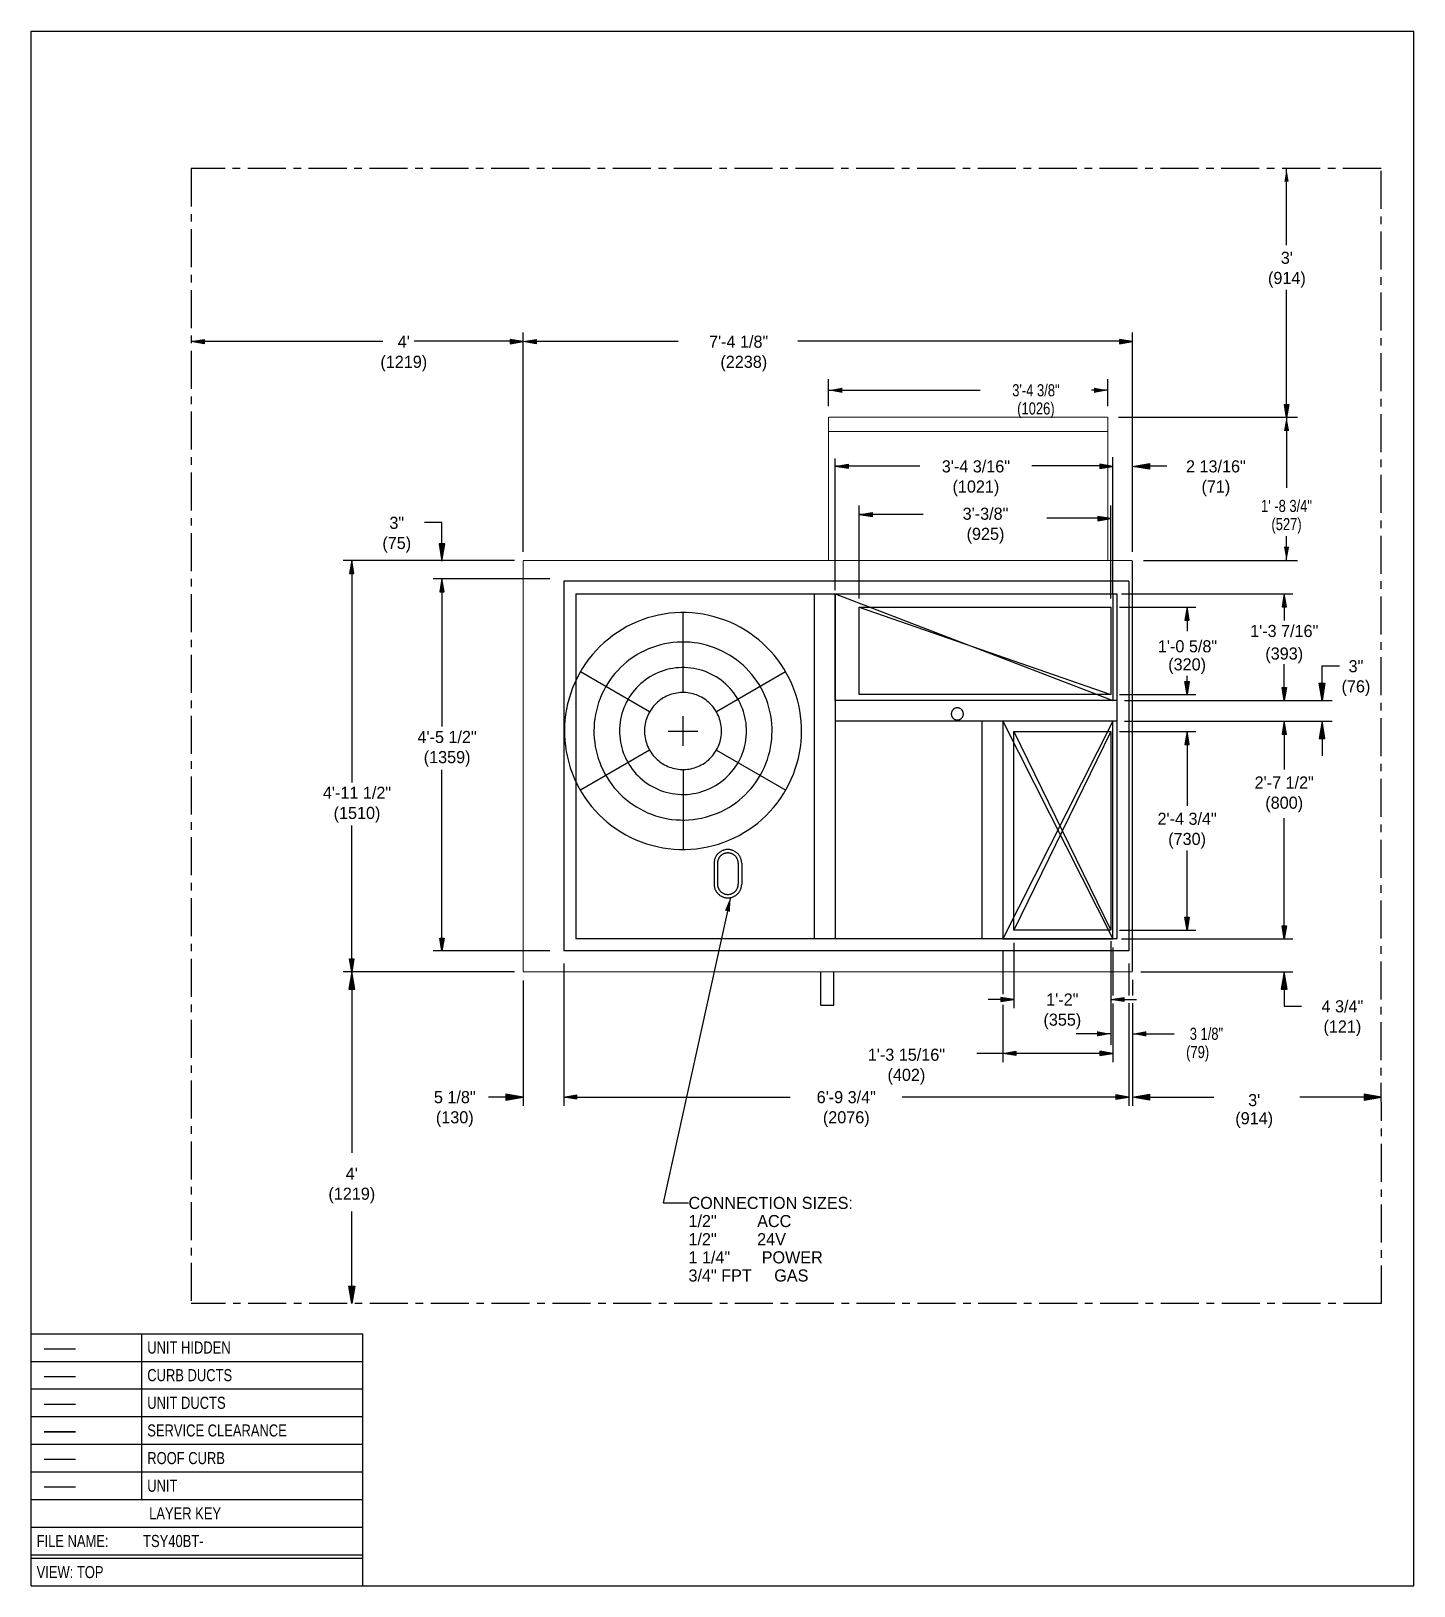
# Model space of a CAD drawing. Extents: x 0 to 200, y 0 to 225.
import ezdxf
from ezdxf.enums import TextEntityAlignment as Align

# ---------------------------------------------------------------- set-up
doc = ezdxf.new("R2010")
doc.units = 0
doc.header["$LTSCALE"] = 14.666667
doc.linetypes.add('CENTER', pattern=[0.6, 0.375, -0.075, 0.075, -0.075])
doc.layers.get('0').update_dxf_attribs({"linetype": 'CONTINUOUS'})
for name, color, linetype in [('CURB-14', 6, 'CONTINUOUS'), ('CURB-14-DIM', 6, 'CONTINUOUS'), ('CURB-24', 6, 'CONTINUOUS'), ('CURB-24-DIM', 6, 'CONTINUOUS'), ('CURB-DUCT', 5, 'CONTINUOUS'), ('CURBDUCTDIM', 5, 'CONTINUOUS'), ('HOOD', 7, 'CONTINUOUS'), ('NOTES', 1, 'CONTINUOUS'), ('SERVCLEAR', 1, 'CONTINUOUS'), ('SERVCLRDIM', 1, 'CONTINUOUS'), ('UNIT-DIM', 7, 'CONTINUOUS'), ('UNIT-DUCTS', 2, 'CONTINUOUS'), ('UNIT-HID', 8, 'CONTINUOUS'), ('UNIT-SOL', 7, 'CONTINUOUS'), ('UNTDUCTDIM', 2, 'CONTINUOUS')]:
    doc.layers.add(name, color=color, linetype=linetype)
doc.styles.get("Standard").update_dxf_attribs({"font": 'txt', "width": 0.8})
doc.styles.add('TEXTSTYLE_2', font='txt')
doc.styles.add('TEXTSTYLE_3', font='txt', dxfattribs={"width": 8})
doc.dimstyles.get("Standard").update_dxf_attribs({"dimtxt": 0.18, "dimasz": 0.18, "dimexe": 0.18, "dimexo": 0.0625, "dimgap": 0.09, "dimtad": 0, "dimtih": 1, "dimtoh": 1, "dimzin": 0, "dimcen": 0.09, "dimazin": 3, "dimtfac": 1, "dimtofl": 0, "dimtmove": 0, "dimatfit": 3})

# ---------------------------------------------------------------- blocks, each defined once
blk = doc.blocks.new('_FILLED')
at = {"color": 0, "linetype": 'ByBlock'}
blk.add_solid([(0, 0), (-1, 0.1875), (-1, -0.1875)], dxfattribs=at)
blk = doc.blocks.new('*D1')
at = {"layer": 'UNTDUCTDIM', "color": 7, "linetype": 'CONTINUOUS'}
for p, q in [((115.34, 172.15), (115.34, 174.61)), ((155.72, 172.15), (155.72, 174.61)), ((115.34, 173.02), (137.28, 173.02)), ((115.34, 170.72), (115.34, 172.15)), ((155.72, 173.02), (153.38, 173.02)), ((155.72, 170.72), (155.72, 172.15))]:
    blk.add_line(p, q, dxfattribs=at)
at = {"layer": 'UNTDUCTDIM', "color": 7, "linetype": 'CONTINUOUS', "xscale": 2, "yscale": 2, "zscale": 2, "rotation": 180}
blk.add_blockref('_FILLED', (115.34, 173.02), dxfattribs=at)
at = {"layer": 'UNTDUCTDIM', "color": 7, "linetype": 'CONTINUOUS', "xscale": 2, "yscale": 2, "zscale": 2}
blk.add_blockref('_FILLED', (155.72, 173.02), dxfattribs=at)
at = {"layer": 'UNTDUCTDIM', "color": 7, "linetype": 'CONTINUOUS', "width": 0.8}
for s, p in [('3\'-4 3/8"', (145.33, 172.15)), ('(1026)', (145.33, 169.52))]:
    blk.add_text(s, height=1.75, dxfattribs=at).set_placement(p, align=Align.CENTER)
blk = doc.blocks.new('*D2')
at = {"layer": 'UNTDUCTDIM', "color": 7, "linetype": 'CONTINUOUS'}
for p, q in [((157.3, 169.13), (174.58, 169.13)), ((174.58, 169.13), (183.17, 169.13)), ((181.58, 169.13), (181.58, 158.91)), ((181.58, 148.38), (181.58, 151.91)), ((160.87, 148.38), (174.58, 148.38)), ((174.58, 148.38), (183.17, 148.38))]:
    blk.add_line(p, q, dxfattribs=at)
at = {"layer": 'UNTDUCTDIM', "color": 7, "linetype": 'CONTINUOUS', "xscale": 2, "yscale": 2, "zscale": 2}
for p, rotation in [((181.58, 169.13), 90), ((181.58, 148.38), 270)]:
    blk.add_blockref('_FILLED', p, dxfattribs=dict(at, rotation=rotation))
at = {"layer": 'UNTDUCTDIM', "color": 7, "linetype": 'CONTINUOUS', "width": 0.8}
for s, p in [('1\' -8 3/4"', (181.58, 155.41)), ('(527)', (181.58, 152.78))]:
    blk.add_text(s, height=1.75, dxfattribs=at).set_placement(p, align=Align.CENTER)
blk = doc.blocks.new('*D3')
at = {"layer": 'UNTDUCTDIM', "color": 2, "linetype": 'CONTINUOUS'}
for p, q in [((156.15, 93.29), (156.15, 79.02)), ((159.28, 87.29), (159.28, 85.51)), ((159.28, 84.28), (159.28, 79.02)), ((156.15, 79.89), (151.15, 79.89)), ((156.15, 79.02), (156.15, 78.3)), ((159.28, 79.89), (165.31, 79.89)), ((159.28, 79.02), (159.28, 78.3))]:
    blk.add_line(p, q, dxfattribs=at)
at = {"layer": 'UNTDUCTDIM', "color": 2, "linetype": 'CONTINUOUS', "xscale": 2, "yscale": 2, "zscale": 2}
blk.add_blockref('_FILLED', (156.15, 79.89), dxfattribs=at)
at = {"layer": 'UNTDUCTDIM', "color": 2, "linetype": 'CONTINUOUS', "xscale": 2, "yscale": 2, "zscale": 2, "rotation": 180}
blk.add_blockref('_FILLED', (159.28, 79.89), dxfattribs=at)
at = {"layer": 'UNTDUCTDIM', "color": 2, "linetype": 'CONTINUOUS', "width": 0.8}
for s, p in [(' 3 1/8"', (167.06, 79.02)), ('(79)', (167.06, 76.39))]:
    blk.add_text(s, height=1.75, dxfattribs=at).set_placement(p)

msp = doc.modelspace()

# ---------------------------------------------------------------- linework, layer by layer
at = {"color": 7, "linetype": 'CONTINUOUS'}
for p, q in [((0, 0), (0, 225)), ((0, 225), (200, 225)), ((200, 0), (200, 225)), ((0, 0), (200, 0))]:
    msp.add_line(p, q, dxfattribs=at)
at = {"color": 7, "linetype": 'CONTINUOUS', "const_width": 0.15}
msp.add_lwpolyline([(155.715, 167.038), (115.34, 167.038)], dxfattribs=at)
at = {"layer": 'CURB-14', "color": 6, "linetype": 'CONTINUOUS'}
for p, q in [((77.028, 145.374), (77.028, 91.882)), ((158.778, 145.374), (77.028, 145.374)), ((158.778, 145.374), (158.778, 91.882)), ((78.778, 143.561), (78.778, 93.631)), ((78.778, 143.561), (157.028, 143.561)), ((113.28, 143.561), (113.28, 93.631)), ((116.28, 143.561), (116.28, 93.631)), ((157.028, 143.561), (157.028, 93.631)), ((157.028, 128.126), (116.28, 128.126)), ((157.028, 125.127), (116.28, 125.127)), ((137.528, 125.127), (137.528, 93.631)), ((140.528, 125.127), (140.528, 93.631)), ((157.028, 93.631), (78.778, 93.631)), ((158.778, 91.882), (77.028, 91.882))]:
    msp.add_line(p, q, dxfattribs=at)
msp.add_lwpolyline([(134.84, 126.189), (134.84, 126.219), (134.837, 126.26), (134.833, 126.301), (134.827, 126.341), (134.819, 126.381), (134.809, 126.421), (134.797, 126.46), (134.784, 126.498), (134.768, 126.536), (134.751, 126.574), (134.732, 126.61), (134.712, 126.645), (134.689, 126.68), (134.665, 126.713), (134.64, 126.746), (134.613, 126.777), (134.585, 126.807), (134.555, 126.835), (134.524, 126.862), (134.491, 126.888), (134.458, 126.912), (134.423, 126.934), (134.387, 126.955), (134.351, 126.974), (134.313, 126.992), (134.275, 127.007), (134.236, 127.021), (134.196, 127.033), (134.156, 127.043), (134.115, 127.051), (134.074, 127.057), (134.032, 127.061), (133.991, 127.063), (133.97, 127.064), (133.949, 127.064), (133.908, 127.062), (133.866, 127.058), (133.825, 127.053), (133.784, 127.045), (133.744, 127.035), (133.704, 127.024), (133.665, 127.011), (133.626, 126.996), (133.588, 126.979), (133.551, 126.96), (133.515, 126.939), (133.48, 126.917), (133.447, 126.894), (133.414, 126.869), (133.383, 126.842), (133.352, 126.814), (133.324, 126.784), (133.296, 126.753), (133.271, 126.721), (133.246, 126.688), (133.224, 126.654), (133.203, 126.618), (133.184, 126.582), (133.166, 126.545), (133.15, 126.508), (133.136, 126.469), (133.124, 126.43), (133.114, 126.391), (133.105, 126.351), (133.099, 126.311), (133.094, 126.27), (133.091, 126.23), (133.09, 126.189), (133.091, 126.159), (133.093, 126.118), (133.097, 126.077), (133.103, 126.037), (133.111, 125.997), (133.121, 125.957), (133.133, 125.918), (133.147, 125.88), (133.162, 125.842), (133.179, 125.804), (133.198, 125.768), (133.219, 125.733), (133.241, 125.698), (133.265, 125.665), (133.29, 125.632), (133.317, 125.601), (133.346, 125.571), (133.375, 125.543), (133.406, 125.516), (133.439, 125.49), (133.472, 125.466), (133.507, 125.444), (133.543, 125.423), (133.58, 125.404), (133.617, 125.386), (133.656, 125.371), (133.695, 125.357), (133.734, 125.345), (133.775, 125.335), (133.815, 125.327), (133.857, 125.321), (133.898, 125.317), (133.939, 125.315), (133.96, 125.314), (133.981, 125.314), (134.023, 125.316), (134.064, 125.32), (134.105, 125.325), (134.146, 125.333), (134.186, 125.343), (134.226, 125.354), (134.266, 125.367), (134.304, 125.382), (134.342, 125.399), (134.379, 125.418), (134.415, 125.439), (134.45, 125.461), (134.484, 125.484), (134.516, 125.51), (134.548, 125.536), (134.578, 125.564), (134.607, 125.594), (134.634, 125.625), (134.66, 125.657), (134.684, 125.69), (134.706, 125.724), (134.727, 125.76), (134.747, 125.796), (134.764, 125.833), (134.78, 125.87), (134.794, 125.909), (134.806, 125.948), (134.817, 125.987), (134.825, 126.027), (134.832, 126.067), (134.836, 126.108), (134.839, 126.148), (134.84, 126.189)], dxfattribs=at)
at = {"layer": 'CURB-14-DIM', "color": 6, "linetype": 'CONTINUOUS'}
for p, q in [((59.417, 153.878), (56.917, 153.878)), ((59.417, 148.378), (59.417, 153.878)), ((59, 150.815), (59.417, 148.316)), ((59.833, 150.815), (59, 150.815)), ((59.417, 148.316), (59.833, 150.815)), ((75.028, 145.749), (58.167, 145.749)), ((59.417, 145.749), (59.104, 143.874)), ((59.729, 143.874), (59.417, 145.749)), ((59.417, 144.687), (59.417, 124.349)), ((59.104, 143.874), (59.729, 143.874)), ((59.417, 92.506), (59.417, 118.098)), ((59.417, 91.882), (59.104, 93.756)), ((59.104, 93.756), (59.729, 93.756)), ((59.729, 93.756), (59.417, 91.882)), ((75.028, 91.882), (58.167, 91.882)), ((77.028, 90.062), (77.028, 69.481)), ((69.903, 88.875), (58.167, 88.875)), ((71.153, 87.625), (71.153, 69.481)), ((71.153, 70.731), (66.153, 70.731)), ((71.153, 70.731), (68.653, 71.148)), ((68.653, 71.148), (68.653, 70.315)), ((68.653, 70.315), (71.153, 70.731)), ((77.028, 70.731), (78.903, 71.044)), ((77.028, 70.731), (109.798, 70.731)), ((78.903, 70.419), (77.028, 70.731)), ((78.903, 71.044), (78.903, 70.419)), ((156.903, 70.731), (126.007, 70.731)), ((158.778, 70.731), (156.903, 71.044)), ((156.903, 71.044), (156.903, 70.419)), ((156.903, 70.419), (158.778, 70.731))]:
    msp.add_line(p, q, dxfattribs=at)
for points in [[(59, 150.815), (59.833, 150.815), (59.417, 148.316)], [(59.729, 143.874), (59.104, 143.874), (59.417, 145.749)], [(59.729, 93.756), (59.417, 91.882), (59.104, 93.756)], [(68.653, 70.315), (68.653, 71.148), (71.153, 70.731)], [(78.903, 70.419), (77.028, 70.731), (78.903, 71.044)], [(156.903, 70.419), (156.903, 71.044), (158.778, 70.731)]]:
    msp.add_solid(points, dxfattribs=at)
at = {"layer": 'CURB-24', "color": 6, "linetype": 'CONTINUOUS'}
for p, q in [((77.028, 145.374), (77.028, 91.882)), ((158.778, 145.374), (77.028, 145.374)), ((158.778, 145.374), (158.778, 91.882)), ((78.778, 143.561), (78.778, 93.631)), ((78.778, 143.561), (157.028, 143.561)), ((113.28, 143.561), (113.28, 93.631)), ((116.28, 143.561), (116.28, 93.631)), ((157.028, 143.561), (157.028, 93.631)), ((157.028, 128.126), (116.28, 128.126)), ((157.028, 125.127), (116.28, 125.127)), ((137.528, 125.127), (137.528, 93.631)), ((140.528, 125.127), (140.528, 93.631)), ((157.028, 93.631), (78.778, 93.631)), ((158.778, 91.882), (77.028, 91.882))]:
    msp.add_line(p, q, dxfattribs=at)
msp.add_lwpolyline([(134.84, 126.189), (134.84, 126.219), (134.837, 126.26), (134.833, 126.301), (134.827, 126.341), (134.819, 126.381), (134.809, 126.421), (134.797, 126.46), (134.784, 126.498), (134.768, 126.536), (134.751, 126.574), (134.732, 126.61), (134.712, 126.645), (134.689, 126.68), (134.665, 126.713), (134.64, 126.746), (134.613, 126.777), (134.585, 126.807), (134.555, 126.835), (134.524, 126.862), (134.491, 126.888), (134.458, 126.912), (134.423, 126.934), (134.387, 126.955), (134.351, 126.974), (134.313, 126.992), (134.275, 127.007), (134.236, 127.021), (134.196, 127.033), (134.156, 127.043), (134.115, 127.051), (134.074, 127.057), (134.032, 127.061), (133.991, 127.063), (133.97, 127.064), (133.949, 127.064), (133.908, 127.062), (133.866, 127.058), (133.825, 127.053), (133.784, 127.045), (133.744, 127.035), (133.704, 127.024), (133.665, 127.011), (133.626, 126.996), (133.588, 126.979), (133.551, 126.96), (133.515, 126.939), (133.48, 126.917), (133.447, 126.894), (133.414, 126.869), (133.383, 126.842), (133.352, 126.814), (133.324, 126.784), (133.296, 126.753), (133.271, 126.721), (133.246, 126.688), (133.224, 126.654), (133.203, 126.618), (133.184, 126.582), (133.166, 126.545), (133.15, 126.508), (133.136, 126.469), (133.124, 126.43), (133.114, 126.391), (133.105, 126.351), (133.099, 126.311), (133.094, 126.27), (133.091, 126.23), (133.09, 126.189), (133.091, 126.159), (133.093, 126.118), (133.097, 126.077), (133.103, 126.037), (133.111, 125.997), (133.121, 125.957), (133.133, 125.918), (133.147, 125.88), (133.162, 125.842), (133.179, 125.804), (133.198, 125.768), (133.219, 125.733), (133.241, 125.698), (133.265, 125.665), (133.29, 125.632), (133.317, 125.601), (133.346, 125.571), (133.375, 125.543), (133.406, 125.516), (133.439, 125.49), (133.472, 125.466), (133.507, 125.444), (133.543, 125.423), (133.58, 125.404), (133.617, 125.386), (133.656, 125.371), (133.695, 125.357), (133.734, 125.345), (133.775, 125.335), (133.815, 125.327), (133.857, 125.321), (133.898, 125.317), (133.939, 125.315), (133.96, 125.314), (133.981, 125.314), (134.023, 125.316), (134.064, 125.32), (134.105, 125.325), (134.146, 125.333), (134.186, 125.343), (134.226, 125.354), (134.266, 125.367), (134.304, 125.382), (134.342, 125.399), (134.379, 125.418), (134.415, 125.439), (134.45, 125.461), (134.484, 125.484), (134.516, 125.51), (134.548, 125.536), (134.578, 125.564), (134.607, 125.594), (134.634, 125.625), (134.66, 125.657), (134.684, 125.69), (134.706, 125.724), (134.727, 125.76), (134.747, 125.796), (134.764, 125.833), (134.78, 125.87), (134.794, 125.909), (134.806, 125.948), (134.817, 125.987), (134.825, 126.027), (134.832, 126.067), (134.836, 126.108), (134.839, 126.148), (134.84, 126.189)], dxfattribs=at)
at = {"layer": 'CURB-24-DIM', "color": 6, "linetype": 'CONTINUOUS'}
for p, q in [((59.417, 153.878), (56.917, 153.878)), ((59.417, 148.378), (59.417, 153.878)), ((59, 150.815), (59.417, 148.316)), ((59.833, 150.815), (59, 150.815)), ((59.417, 148.316), (59.833, 150.815)), ((75.028, 145.749), (58.167, 145.749)), ((59.417, 145.749), (59.104, 143.874)), ((59.729, 143.874), (59.417, 145.749)), ((59.417, 144.687), (59.417, 124.349)), ((59.104, 143.874), (59.729, 143.874)), ((59.417, 92.506), (59.417, 118.098)), ((59.417, 91.882), (59.104, 93.756)), ((59.104, 93.756), (59.729, 93.756)), ((59.729, 93.756), (59.417, 91.882)), ((75.028, 91.882), (58.167, 91.882)), ((77.028, 90.062), (77.028, 69.481)), ((69.903, 88.875), (58.167, 88.875)), ((71.153, 87.625), (71.153, 69.481)), ((71.153, 70.731), (66.153, 70.731)), ((71.153, 70.731), (68.653, 71.148)), ((68.653, 71.148), (68.653, 70.315)), ((68.653, 70.315), (71.153, 70.731)), ((77.028, 70.731), (78.903, 71.044)), ((77.028, 70.731), (109.798, 70.731)), ((78.903, 70.419), (77.028, 70.731)), ((78.903, 71.044), (78.903, 70.419)), ((156.903, 70.731), (126.007, 70.731)), ((158.778, 70.731), (156.903, 71.044)), ((156.903, 71.044), (156.903, 70.419)), ((156.903, 70.419), (158.778, 70.731))]:
    msp.add_line(p, q, dxfattribs=at)
for points in [[(59, 150.815), (59.833, 150.815), (59.417, 148.316)], [(59.729, 143.874), (59.104, 143.874), (59.417, 145.749)], [(59.729, 93.756), (59.417, 91.882), (59.104, 93.756)], [(68.653, 70.315), (68.653, 71.148), (71.153, 70.731)], [(78.903, 70.419), (77.028, 70.731), (78.903, 71.044)], [(156.903, 70.419), (156.903, 71.044), (158.778, 70.731)]]:
    msp.add_solid(points, dxfattribs=at)
at = {"layer": 'CURB-DUCT', "color": 5, "linetype": 'CONTINUOUS'}
for p, q in [((116.28, 128.126), (116.28, 143.561)), ((116.28, 143.561), (156.465, 143.561)), ((116.28, 143.561), (156.465, 128.126)), ((156.465, 143.561), (156.465, 128.126)), ((156.465, 128.126), (116.28, 128.126)), ((156.465, 125.127), (140.528, 125.127)), ((140.528, 125.127), (140.528, 93.631)), ((156.465, 125.127), (140.528, 93.631)), ((140.528, 125.127), (156.465, 93.631)), ((156.465, 93.631), (156.465, 125.127)), ((140.528, 93.631), (156.465, 93.631))]:
    msp.add_line(p, q, dxfattribs=at)
at = {"layer": 'CURBDUCTDIM', "color": 5, "linetype": 'CONTINUOUS'}
for p, q in [((116.28, 144.116), (116.28, 163.146)), ((116.28, 162.013), (118.155, 162.325)), ((116.28, 162.075), (128.548, 162.075)), ((118.155, 161.7), (116.28, 162.013)), ((118.155, 162.325), (118.155, 161.7)), ((154.59, 162.075), (144.757, 162.075)), ((154.59, 162.325), (154.59, 161.7)), ((156.465, 162.013), (154.59, 162.325)), ((154.59, 161.7), (156.465, 162.013)), ((156.465, 143.679), (156.465, 163.325)), ((159.278, 149.628), (159.278, 163.325)), ((159.278, 162.013), (161.778, 162.429)), ((161.778, 161.596), (159.278, 162.013)), ((161.778, 162.429), (161.778, 161.596)), ((161.778, 162.075), (164.278, 162.075)), ((157.715, 143.561), (182.493, 143.561)), ((181.243, 143.561), (180.931, 141.687)), ((181.243, 143.561), (181.243, 139.717)), ((181.556, 141.687), (181.243, 143.561)), ((180.931, 141.687), (181.556, 141.687)), ((181.243, 129.062), (181.243, 133.385)), ((186.718, 133.125), (189.218, 133.125)), ((186.718, 130.626), (186.718, 133.125)), ((186.301, 130.626), (187.134, 130.626)), ((186.718, 128.126), (186.301, 130.626)), ((187.134, 130.626), (186.718, 128.126)), ((180.931, 130.001), (181.556, 130.001)), ((181.243, 128.126), (180.931, 130.001)), ((181.556, 130.001), (181.243, 128.126)), ((158.153, 128.126), (188.162, 128.126)), ((158.153, 125.127), (188.162, 125.127)), ((181.243, 125.127), (180.931, 123.252)), ((181.556, 123.252), (181.243, 125.127)), ((181.243, 125.013), (181.243, 118.134)), ((186.718, 125.127), (186.301, 122.627)), ((187.134, 122.627), (186.718, 125.127)), ((180.931, 123.252), (181.556, 123.252)), ((186.301, 122.627), (187.134, 122.627)), ((186.718, 122.627), (186.718, 120.127)), ((181.243, 94.567), (181.243, 111.121)), ((180.931, 95.506), (181.556, 95.506)), ((181.243, 93.631), (180.931, 95.506)), ((181.556, 95.506), (181.243, 93.631)), ((156.465, 92.374), (156.465, 85.419)), ((157.715, 93.631), (182.493, 93.631)), ((140.528, 91.937), (140.528, 85.627)), ((160.528, 88.875), (182.493, 88.875)), ((181.243, 88.875), (180.827, 86.375)), ((181.66, 86.375), (181.243, 88.875)), ((180.827, 86.375), (181.66, 86.375)), ((181.243, 86.375), (181.243, 83.875)), ((140.528, 84.093), (140.528, 75.805)), ((156.465, 84.302), (156.465, 75.805)), ((181.243, 83.875), (183.743, 83.875)), ((156.465, 77.055), (136.778, 77.055)), ((140.528, 77.055), (142.403, 77.367)), ((142.403, 76.742), (140.528, 77.055)), ((142.403, 77.367), (142.403, 76.742)), ((156.465, 77.055), (154.59, 77.367)), ((154.59, 77.367), (154.59, 76.742)), ((154.59, 76.742), (156.465, 77.055))]:
    msp.add_line(p, q, dxfattribs=at)
for points in [[(118.155, 161.7), (116.28, 162.013), (118.155, 162.325)], [(154.59, 161.7), (154.59, 162.325), (156.465, 162.013)], [(161.778, 161.596), (159.278, 162.013), (161.778, 162.429)], [(181.556, 141.687), (180.931, 141.687), (181.243, 143.561)], [(187.134, 130.626), (186.718, 128.126), (186.301, 130.626)], [(181.556, 130.001), (181.243, 128.126), (180.931, 130.001)], [(181.556, 123.252), (180.931, 123.252), (181.243, 125.127)], [(187.134, 122.627), (186.301, 122.627), (186.718, 125.127)], [(181.556, 95.506), (181.243, 93.631), (180.931, 95.506)], [(181.66, 86.375), (180.827, 86.375), (181.243, 88.875)], [(142.403, 76.742), (140.528, 77.055), (142.403, 77.367)], [(154.59, 76.742), (154.59, 77.367), (156.465, 77.055)]]:
    msp.add_solid(points, dxfattribs=at)
at = {"layer": 'HOOD', "color": 7, "linetype": 'CONTINUOUS', "const_width": 0.15}
for points in [[(115.34, 169.131), (115.34, 148.378)], [(155.715, 169.131), (115.34, 169.131)], [(155.715, 148.378), (155.715, 169.131)]]:
    msp.add_lwpolyline(points, dxfattribs=at)
at = {"layer": 'NOTES', "color": 1, "linetype": 'CONTINUOUS'}
for p, q in [((101.146, 99.602), (91.438, 55.422)), ((91.438, 55.422), (95.078, 55.422)), ((0, 0), (0, 36.494)), ((0, 36.494), (48, 36.494)), ((16, 12.498), (16, 36.494)), ((48, 0), (48, 36.494)), ((0, 32.495), (48, 32.495)), ((0, 28.496), (48, 28.496)), ((0, 24.496), (48, 24.496)), ((0, 20.497), (48, 20.497)), ((0, 16.497), (48, 16.497)), ((0, 12.498), (48, 12.498)), ((0, 8.499), (48, 8.499)), ((0, 4.499), (48, 4.499)), ((0, 3.999), (48, 3.999)), ((0, 0), (48, 0))]:
    msp.add_line(p, q, dxfattribs=at)
msp.add_solid([(101.083, 97.568), (101.146, 99.602), (100.35, 97.729)], dxfattribs=at)
at = {"layer": 'SERVCLEAR', "color": 1, "linetype": 'CENTER'}
for p, q in [((23.153, 205.131), (23.153, 40.882)), ((195.244, 205.131), (23.153, 205.131)), ((195.302, 40.882), (195.244, 205.131)), ((195.302, 40.882), (23.153, 40.882))]:
    msp.add_line(p, q, dxfattribs=at)
at = {"layer": 'SERVCLRDIM', "color": 1, "linetype": 'CONTINUOUS'}
for p, q in [((181.578, 194.038), (181.578, 205.13)), ((181.578, 169.13), (181.578, 187.545)), ((23.153, 180.057), (25.028, 180.369)), ((23.153, 180.119), (50.882, 180.119)), ((25.028, 179.744), (23.153, 180.057)), ((25.028, 180.369), (25.028, 179.744)), ((69.278, 180.119), (55.423, 180.119)), ((69.278, 180.369), (69.278, 179.744)), ((71.153, 180.057), (69.278, 180.369)), ((69.278, 179.744), (71.153, 180.057)), ((181.265, 170.943), (181.89, 170.943)), ((181.578, 169.068), (181.265, 170.943)), ((181.89, 170.943), (181.578, 169.068)), ((46.386, 88.875), (45.969, 86.375)), ((46.803, 86.375), (46.386, 88.875)), ((46.386, 88.875), (46.386, 62.68)), ((45.969, 86.375), (46.803, 86.375)), ((159.278, 70.731), (161.778, 71.148)), ((161.778, 70.315), (159.278, 70.731)), ((161.778, 71.148), (161.778, 70.315)), ((161.778, 70.731), (171.074, 70.731)), ((192.802, 70.731), (183.491, 70.731)), ((195.302, 70.731), (192.802, 71.148)), ((192.802, 71.148), (192.802, 70.315)), ((192.802, 70.315), (195.302, 70.731)), ((46.386, 41.115), (46.386, 54.165)), ((45.969, 43.382), (46.803, 43.382)), ((46.386, 40.882), (45.969, 43.382)), ((46.803, 43.382), (46.386, 40.882))]:
    msp.add_line(p, q, dxfattribs=at)
for points in [[(181.893, 203.192), (181.268, 203.192), (181.58, 205.067)], [(25.028, 179.744), (23.153, 180.057), (25.028, 180.369)], [(69.278, 179.744), (69.278, 180.369), (71.153, 180.057)], [(181.89, 170.943), (181.578, 169.068), (181.265, 170.943)], [(46.803, 86.375), (45.969, 86.375), (46.386, 88.875)], [(161.778, 70.315), (159.278, 70.731), (161.778, 71.148)], [(192.802, 70.315), (192.802, 71.148), (195.302, 70.731)], [(46.803, 43.382), (46.386, 40.882), (45.969, 43.382)]]:
    msp.add_solid(points, dxfattribs=at)
at = {"layer": 'UNIT-DIM', "color": 7, "linetype": 'CONTINUOUS'}
for p, q in [((71.153, 149.628), (71.153, 181.364)), ((71.153, 180.057), (73.028, 180.369)), ((73.028, 179.744), (71.153, 180.057)), ((72.278, 180.119), (93.611, 180.119)), ((73.028, 180.369), (73.028, 179.744)), ((157.403, 180.119), (110.898, 180.119)), ((157.403, 180.369), (157.403, 179.744)), ((159.278, 180.057), (157.403, 180.369)), ((157.403, 179.744), (159.278, 180.057)), ((159.278, 149.628), (159.278, 181.364)), ((69.903, 148.378), (45.136, 148.378)), ((46.386, 148.378), (46.073, 146.504)), ((46.073, 146.504), (46.698, 146.504)), ((46.386, 148.378), (46.386, 116.272)), ((46.698, 146.504), (46.386, 148.378)), ((46.386, 89.499), (46.386, 110.022)), ((46.386, 88.875), (46.073, 90.749)), ((46.073, 90.749), (46.698, 90.749)), ((46.698, 90.749), (46.386, 88.875)), ((69.903, 88.875), (45.136, 88.875))]:
    msp.add_line(p, q, dxfattribs=at)
for points in [[(73.028, 179.744), (71.153, 180.057), (73.028, 180.369)], [(157.403, 179.744), (157.403, 180.369), (159.278, 180.057)], [(46.698, 146.504), (46.073, 146.504), (46.386, 148.378)], [(46.698, 90.749), (46.386, 88.875), (46.073, 90.749)]]:
    msp.add_solid(points, dxfattribs=at)
at = {"layer": 'UNIT-DUCTS', "color": 2, "linetype": 'CONTINUOUS'}
for p, q in [((119.778, 129.001), (119.778, 141.624)), ((119.778, 141.624), (156.153, 141.624)), ((119.778, 141.624), (156.153, 129.001)), ((156.153, 141.624), (156.153, 129.001)), ((156.153, 129.001), (119.778, 129.001)), ((142.153, 123.627), (156.153, 123.627)), ((142.153, 94.881), (142.153, 123.627)), ((156.153, 123.627), (142.153, 94.881)), ((142.153, 123.627), (156.153, 94.881)), ((156.153, 123.627), (156.153, 94.881)), ((156.153, 94.881), (142.153, 94.881))]:
    msp.add_line(p, q, dxfattribs=at)
at = {"layer": 'UNIT-HID', "color": 9, "linetype": 'CONTINUOUS'}
for p, q in [((98.778, 104.567), (98.778, 101.568)), ((99.278, 104.567), (99.278, 101.568)), ((102.278, 104.567), (102.278, 101.568)), ((102.778, 104.567), (102.778, 101.568))]:
    msp.add_line(p, q, dxfattribs=at)
for points in [[(102.778, 104.567), (102.776, 104.648), (102.771, 104.731), (102.762, 104.814), (102.75, 104.896), (102.735, 104.978), (102.716, 105.059), (102.694, 105.139), (102.669, 105.218), (102.64, 105.296), (102.608, 105.373), (102.573, 105.449), (102.534, 105.523), (102.493, 105.596), (102.448, 105.667), (102.401, 105.736), (102.351, 105.802), (102.297, 105.867), (102.242, 105.93), (102.183, 105.99), (102.122, 106.048), (102.059, 106.103), (101.993, 106.155), (101.926, 106.205), (101.856, 106.251), (101.784, 106.295), (101.711, 106.336), (101.635, 106.374), (101.558, 106.408), (101.48, 106.44), (101.401, 106.467), (101.32, 106.492), (101.238, 106.513), (101.156, 106.531), (101.073, 106.545), (100.989, 106.556), (100.905, 106.563), (100.82, 106.567), (100.778, 106.567), (100.735, 106.567), (100.651, 106.563), (100.567, 106.556), (100.483, 106.545), (100.4, 106.531), (100.317, 106.513), (100.236, 106.492), (100.155, 106.468), (100.075, 106.44), (99.997, 106.408), (99.92, 106.374), (99.845, 106.336), (99.771, 106.296), (99.7, 106.252), (99.63, 106.205), (99.562, 106.155), (99.497, 106.103), (99.433, 106.048), (99.372, 105.99), (99.314, 105.93), (99.258, 105.868), (99.205, 105.803), (99.155, 105.736), (99.107, 105.667), (99.063, 105.596), (99.021, 105.524), (98.983, 105.45), (98.948, 105.374), (98.916, 105.297), (98.887, 105.219), (98.861, 105.14), (98.839, 105.06), (98.82, 104.979), (98.805, 104.897), (98.793, 104.815), (98.784, 104.733), (98.779, 104.65), (98.778, 104.567)], [(102.278, 104.567), (102.276, 104.628), (102.273, 104.69), (102.266, 104.752), (102.257, 104.814), (102.246, 104.875), (102.232, 104.936), (102.215, 104.996), (102.196, 105.055), (102.174, 105.114), (102.15, 105.172), (102.124, 105.229), (102.095, 105.284), (102.064, 105.339), (102.031, 105.392), (101.995, 105.443), (101.957, 105.494), (101.917, 105.542), (101.876, 105.589), (101.832, 105.634), (101.786, 105.677), (101.739, 105.719), (101.69, 105.758), (101.639, 105.795), (101.586, 105.83), (101.532, 105.863), (101.477, 105.894), (101.421, 105.922), (101.363, 105.948), (101.305, 105.971), (101.245, 105.992), (101.184, 106.011), (101.123, 106.027), (101.061, 106.04), (100.999, 106.051), (100.936, 106.059), (100.873, 106.064), (100.809, 106.067), (100.778, 106.067), (100.746, 106.067), (100.683, 106.064), (100.619, 106.059), (100.557, 106.051), (100.494, 106.04), (100.432, 106.027), (100.371, 106.011), (100.311, 105.993), (100.251, 105.972), (100.192, 105.948), (100.135, 105.922), (100.078, 105.894), (100.023, 105.863), (99.969, 105.831), (99.917, 105.796), (99.866, 105.758), (99.817, 105.719), (99.769, 105.678), (99.724, 105.634), (99.68, 105.589), (99.638, 105.542), (99.598, 105.494), (99.56, 105.444), (99.525, 105.392), (99.491, 105.339), (99.46, 105.285), (99.432, 105.229), (99.405, 105.172), (99.381, 105.115), (99.36, 105.056), (99.34, 104.997), (99.324, 104.937), (99.31, 104.876), (99.298, 104.815), (99.289, 104.753), (99.283, 104.691), (99.279, 104.629), (99.278, 104.567)], [(98.778, 101.568), (98.779, 101.487), (98.784, 101.404), (98.793, 101.321), (98.805, 101.239), (98.82, 101.157), (98.839, 101.076), (98.861, 100.996), (98.887, 100.917), (98.915, 100.839), (98.947, 100.762), (98.983, 100.686), (99.021, 100.612), (99.062, 100.539), (99.107, 100.468), (99.154, 100.4), (99.205, 100.333), (99.258, 100.268), (99.314, 100.205), (99.372, 100.145), (99.433, 100.088), (99.496, 100.032), (99.562, 99.98), (99.63, 99.93), (99.699, 99.884), (99.771, 99.84), (99.845, 99.799), (99.92, 99.761), (99.997, 99.727), (100.075, 99.696), (100.155, 99.668), (100.235, 99.643), (100.317, 99.622), (100.399, 99.604), (100.483, 99.59), (100.566, 99.579), (100.651, 99.572), (100.735, 99.569), (100.777, 99.568), (100.82, 99.569), (100.904, 99.572), (100.988, 99.579), (101.072, 99.59), (101.156, 99.604), (101.238, 99.622), (101.32, 99.643), (101.4, 99.667), (101.48, 99.695), (101.558, 99.727), (101.635, 99.761), (101.71, 99.799), (101.784, 99.84), (101.856, 99.883), (101.925, 99.93), (101.993, 99.98), (102.059, 100.032), (102.122, 100.087), (102.183, 100.145), (102.241, 100.205), (102.297, 100.268), (102.35, 100.332), (102.401, 100.399), (102.448, 100.468), (102.492, 100.539), (102.534, 100.611), (102.572, 100.685), (102.608, 100.761), (102.64, 100.838), (102.668, 100.916), (102.694, 100.995), (102.716, 101.075), (102.735, 101.156), (102.75, 101.238), (102.762, 101.32), (102.771, 101.402), (102.776, 101.485), (102.778, 101.568)], [(99.278, 101.568), (99.279, 101.507), (99.283, 101.445), (99.289, 101.383), (99.298, 101.321), (99.31, 101.26), (99.324, 101.199), (99.34, 101.139), (99.359, 101.08), (99.381, 101.021), (99.405, 100.963), (99.431, 100.906), (99.46, 100.851), (99.491, 100.796), (99.525, 100.743), (99.56, 100.692), (99.598, 100.641), (99.638, 100.593), (99.68, 100.546), (99.723, 100.501), (99.769, 100.458), (99.817, 100.416), (99.866, 100.377), (99.917, 100.34), (99.969, 100.305), (100.023, 100.272), (100.078, 100.241), (100.134, 100.213), (100.192, 100.187), (100.251, 100.164), (100.31, 100.143), (100.371, 100.124), (100.432, 100.108), (100.494, 100.095), (100.556, 100.084), (100.619, 100.076), (100.682, 100.071), (100.746, 100.068), (100.778, 100.068), (100.809, 100.068), (100.873, 100.071), (100.936, 100.076), (100.999, 100.084), (101.061, 100.095), (101.123, 100.108), (101.184, 100.124), (101.245, 100.143), (101.304, 100.163), (101.363, 100.187), (101.421, 100.213), (101.477, 100.241), (101.532, 100.272), (101.586, 100.304), (101.638, 100.34), (101.689, 100.377), (101.738, 100.416), (101.786, 100.457), (101.832, 100.501), (101.875, 100.546), (101.917, 100.593), (101.957, 100.641), (101.995, 100.691), (102.03, 100.743), (102.064, 100.796), (102.095, 100.85), (102.124, 100.906), (102.15, 100.963), (102.174, 101.02), (102.196, 101.079), (102.215, 101.138), (102.231, 101.198), (102.246, 101.259), (102.257, 101.32), (102.266, 101.382), (102.272, 101.444), (102.276, 101.506), (102.278, 101.568)]]:
    msp.add_lwpolyline(points, dxfattribs=at)
at = {"layer": 'UNIT-SOL', "color": 7, "linetype": 'CONTINUOUS'}
for p, q in [((94.289, 129.285), (94.289, 140.857)), ((89.462, 126.499), (79.439, 132.285)), ((109.093, 132.258), (99.116, 126.499)), ((94.289, 121.575), (94.289, 125.849)), ((92.151, 123.712), (96.426, 123.712)), ((89.462, 120.926), (79.439, 115.14)), ((99.116, 120.926), (109.139, 115.14)), ((94.289, 118.139), (94.289, 106.567)), ((114.153, 88.875), (114.153, 84.063)), ((116.09, 84.063), (116.09, 88.875)), ((114.153, 84.063), (116.09, 84.063))]:
    msp.add_line(p, q, dxfattribs=at)
at = {"layer": 'UNIT-SOL', "color": 7, "linetype": 'CONTINUOUS', "const_width": 0.15}
for points in [[(71.153, 148.378), (71.153, 88.875)], [(159.278, 148.378), (71.153, 148.378)], [(159.278, 88.875), (159.278, 148.378)], [(71.153, 88.875), (159.278, 88.875)]]:
    msp.add_lwpolyline(points, dxfattribs=at)
at = {"layer": 'UNIT-SOL', "color": 7, "linetype": 'CONTINUOUS'}
for points in [[(111.436, 123.712), (111.426, 124.307), (111.38, 125.104), (111.297, 125.898), (111.176, 126.688), (111.019, 127.473), (110.825, 128.249), (110.595, 129.017), (110.329, 129.774), (110.028, 130.518), (109.691, 131.248), (109.321, 131.961), (108.918, 132.657), (108.481, 133.334), (108.014, 133.99), (107.515, 134.624), (106.987, 135.234), (106.43, 135.819), (105.847, 136.378), (105.237, 136.908), (104.602, 137.41), (103.944, 137.881), (103.264, 138.321), (102.563, 138.729), (101.844, 139.103), (101.107, 139.444), (100.355, 139.749), (99.588, 140.018), (98.81, 140.251), (98.02, 140.446), (97.222, 140.605), (96.416, 140.725), (95.606, 140.807), (94.792, 140.85), (94.384, 140.857), (93.976, 140.854), (93.162, 140.82), (92.35, 140.747), (91.543, 140.636), (90.743, 140.487), (89.952, 140.3), (89.17, 140.075), (88.401, 139.815), (87.645, 139.518), (86.904, 139.186), (86.181, 138.82), (85.476, 138.42), (84.791, 137.987), (84.128, 137.523), (83.488, 137.028), (82.872, 136.505), (82.282, 135.953), (81.719, 135.374), (81.185, 134.77), (80.679, 134.142), (80.204, 133.492), (79.761, 132.82), (79.35, 132.129), (78.972, 131.42), (78.628, 130.695), (78.318, 129.955), (78.044, 129.202), (77.805, 128.437), (77.603, 127.663), (77.437, 126.882), (77.308, 126.094), (77.215, 125.302), (77.16, 124.508), (77.141, 123.712), (77.152, 123.118), (77.198, 122.321), (77.281, 121.527), (77.402, 120.737), (77.559, 119.952), (77.753, 119.175), (77.983, 118.407), (78.249, 117.651), (78.55, 116.907), (78.886, 116.177), (79.257, 115.463), (79.66, 114.767), (80.096, 114.09), (80.564, 113.434), (81.063, 112.8), (81.591, 112.19), (82.147, 111.605), (82.731, 111.047), (83.341, 110.516), (83.976, 110.015), (84.634, 109.543), (85.314, 109.103), (86.014, 108.696), (86.734, 108.321), (87.471, 107.981), (88.223, 107.676), (88.989, 107.407), (89.768, 107.174), (90.558, 106.978), (91.356, 106.82), (92.161, 106.7), (92.972, 106.618), (93.786, 106.575), (94.194, 106.568), (94.602, 106.57), (95.416, 106.605), (96.228, 106.677), (97.035, 106.789), (97.835, 106.938), (98.626, 107.125), (99.408, 107.349), (100.177, 107.61), (100.933, 107.907), (101.673, 108.239), (102.397, 108.605), (103.102, 109.005), (103.787, 109.438), (104.45, 109.902), (105.09, 110.396), (105.706, 110.92), (106.296, 111.472), (106.858, 112.05), (107.393, 112.654), (107.898, 113.282), (108.373, 113.933), (108.817, 114.604), (109.228, 115.296), (109.606, 116.005), (109.95, 116.73), (110.259, 117.47), (110.534, 118.223), (110.772, 118.987), (110.975, 119.761), (111.141, 120.543), (111.27, 121.331), (111.363, 122.123), (111.418, 122.917), (111.436, 123.712)], [(107.172, 123.712), (107.165, 124.159), (107.13, 124.758), (107.067, 125.354), (106.977, 125.948), (106.859, 126.537), (106.713, 127.121), (106.54, 127.698), (106.34, 128.267), (106.114, 128.826), (105.861, 129.374), (105.583, 129.91), (105.28, 130.433), (104.952, 130.942), (104.601, 131.435), (104.226, 131.911), (103.829, 132.369), (103.411, 132.809), (102.972, 133.228), (102.514, 133.627), (102.037, 134.004), (101.543, 134.358), (101.032, 134.688), (100.506, 134.995), (99.965, 135.276), (99.412, 135.532), (98.846, 135.761), (98.271, 135.963), (97.685, 136.138), (97.092, 136.285), (96.492, 136.404), (95.887, 136.494), (95.278, 136.556), (94.667, 136.588), (94.36, 136.594), (94.054, 136.592), (93.442, 136.566), (92.832, 136.511), (92.226, 136.428), (91.625, 136.315), (91.03, 136.175), (90.443, 136.006), (89.865, 135.81), (89.297, 135.588), (88.741, 135.338), (88.197, 135.063), (87.667, 134.762), (87.153, 134.437), (86.655, 134.089), (86.174, 133.717), (85.711, 133.324), (85.268, 132.909), (84.845, 132.474), (84.443, 132.021), (84.064, 131.549), (83.707, 131.06), (83.374, 130.555), (83.065, 130.036), (82.781, 129.503), (82.522, 128.958), (82.29, 128.402), (82.084, 127.837), (81.904, 127.262), (81.752, 126.681), (81.628, 126.094), (81.53, 125.502), (81.461, 124.907), (81.419, 124.31), (81.405, 123.712), (81.413, 123.265), (81.448, 122.667), (81.511, 122.07), (81.601, 121.477), (81.719, 120.887), (81.865, 120.303), (82.038, 119.727), (82.238, 119.158), (82.464, 118.599), (82.717, 118.051), (82.995, 117.515), (83.298, 116.992), (83.626, 116.483), (83.977, 115.99), (84.352, 115.514), (84.748, 115.056), (85.167, 114.616), (85.605, 114.197), (86.064, 113.798), (86.54, 113.421), (87.035, 113.067), (87.546, 112.736), (88.072, 112.43), (88.613, 112.149), (89.166, 111.893), (89.731, 111.664), (90.307, 111.461), (90.892, 111.287), (91.486, 111.139), (92.085, 111.021), (92.69, 110.93), (93.299, 110.869), (93.911, 110.836), (94.217, 110.831), (94.524, 110.833), (95.136, 110.859), (95.746, 110.913), (96.352, 110.997), (96.953, 111.109), (97.548, 111.25), (98.135, 111.418), (98.713, 111.614), (99.281, 111.837), (99.837, 112.087), (100.381, 112.362), (100.91, 112.662), (101.425, 112.987), (101.923, 113.336), (102.404, 113.707), (102.867, 114.101), (103.31, 114.516), (103.733, 114.95), (104.134, 115.404), (104.514, 115.876), (104.871, 116.365), (105.204, 116.869), (105.513, 117.389), (105.797, 117.921), (106.056, 118.466), (106.288, 119.022), (106.494, 119.588), (106.673, 120.162), (106.826, 120.744), (106.95, 121.331), (107.047, 121.923), (107.117, 122.518), (107.158, 123.115), (107.172, 123.712)], [(103.474, 123.712), (103.469, 124.031), (103.444, 124.458), (103.399, 124.883), (103.335, 125.306), (103.251, 125.727), (103.147, 126.143), (103.024, 126.554), (102.881, 126.959), (102.72, 127.358), (102.54, 127.749), (102.341, 128.131), (102.125, 128.504), (101.891, 128.867), (101.641, 129.218), (101.374, 129.558), (101.091, 129.884), (100.793, 130.198), (100.48, 130.497), (100.153, 130.781), (99.813, 131.05), (99.461, 131.302), (99.097, 131.538), (98.721, 131.756), (98.336, 131.957), (97.941, 132.139), (97.538, 132.303), (97.128, 132.447), (96.71, 132.572), (96.288, 132.676), (95.86, 132.761), (95.429, 132.825), (94.994, 132.869), (94.558, 132.892), (94.34, 132.896), (94.121, 132.895), (93.685, 132.877), (93.25, 132.838), (92.818, 132.778), (92.39, 132.698), (91.965, 132.598), (91.547, 132.478), (91.135, 132.338), (90.73, 132.179), (90.333, 132.001), (89.946, 131.805), (89.568, 131.591), (89.201, 131.359), (88.846, 131.11), (88.503, 130.845), (88.173, 130.565), (87.857, 130.269), (87.556, 129.959), (87.269, 129.636), (86.999, 129.299), (86.744, 128.951), (86.507, 128.591), (86.286, 128.221), (86.084, 127.841), (85.9, 127.453), (85.734, 127.056), (85.587, 126.653), (85.459, 126.243), (85.351, 125.829), (85.262, 125.41), (85.192, 124.988), (85.143, 124.564), (85.113, 124.138), (85.103, 123.712), (85.109, 123.394), (85.134, 122.967), (85.178, 122.542), (85.243, 122.118), (85.327, 121.698), (85.431, 121.282), (85.554, 120.871), (85.697, 120.465), (85.858, 120.067), (86.038, 119.676), (86.236, 119.293), (86.453, 118.921), (86.686, 118.558), (86.937, 118.207), (87.204, 117.867), (87.487, 117.54), (87.785, 117.227), (88.098, 116.928), (88.424, 116.644), (88.764, 116.375), (89.117, 116.122), (89.481, 115.887), (89.856, 115.668), (90.242, 115.468), (90.636, 115.285), (91.04, 115.122), (91.45, 114.978), (91.867, 114.853), (92.29, 114.748), (92.718, 114.664), (93.149, 114.599), (93.583, 114.555), (94.019, 114.532), (94.238, 114.528), (94.456, 114.53), (94.893, 114.548), (95.328, 114.587), (95.76, 114.647), (96.188, 114.727), (96.612, 114.827), (97.031, 114.947), (97.443, 115.087), (97.848, 115.246), (98.245, 115.423), (98.632, 115.62), (99.01, 115.834), (99.377, 116.066), (99.732, 116.314), (100.075, 116.579), (100.405, 116.86), (100.721, 117.155), (101.022, 117.465), (101.308, 117.789), (101.579, 118.125), (101.834, 118.474), (102.071, 118.833), (102.291, 119.204), (102.494, 119.584), (102.678, 119.972), (102.844, 120.368), (102.991, 120.772), (103.119, 121.181), (103.227, 121.596), (103.316, 122.015), (103.385, 122.436), (103.435, 122.861), (103.465, 123.286), (103.474, 123.712)], [(99.863, 123.712), (99.859, 123.906), (99.844, 124.165), (99.817, 124.423), (99.778, 124.68), (99.727, 124.935), (99.664, 125.187), (99.589, 125.437), (99.503, 125.683), (99.405, 125.925), (99.296, 126.162), (99.175, 126.394), (99.044, 126.62), (98.902, 126.84), (98.75, 127.053), (98.588, 127.259), (98.417, 127.458), (98.236, 127.648), (98.046, 127.829), (97.848, 128.002), (97.641, 128.165), (97.427, 128.318), (97.206, 128.461), (96.979, 128.594), (96.745, 128.715), (96.505, 128.826), (96.261, 128.925), (96.012, 129.013), (95.758, 129.088), (95.502, 129.152), (95.242, 129.203), (94.98, 129.242), (94.717, 129.269), (94.452, 129.283), (94.32, 129.285), (94.187, 129.285), (93.922, 129.273), (93.659, 129.25), (93.396, 129.214), (93.136, 129.165), (92.879, 129.104), (92.625, 129.031), (92.375, 128.947), (92.129, 128.85), (91.888, 128.742), (91.653, 128.623), (91.424, 128.493), (91.202, 128.352), (90.986, 128.202), (90.778, 128.041), (90.578, 127.871), (90.386, 127.691), (90.203, 127.503), (90.029, 127.307), (89.865, 127.103), (89.711, 126.891), (89.566, 126.673), (89.433, 126.448), (89.31, 126.218), (89.198, 125.982), (89.097, 125.741), (89.008, 125.497), (88.931, 125.248), (88.865, 124.997), (88.811, 124.743), (88.769, 124.487), (88.739, 124.229), (88.721, 123.971), (88.715, 123.712), (88.718, 123.519), (88.733, 123.26), (88.76, 123.002), (88.8, 122.745), (88.851, 122.49), (88.914, 122.237), (88.988, 121.988), (89.075, 121.742), (89.173, 121.5), (89.282, 121.263), (89.403, 121.031), (89.534, 120.805), (89.675, 120.585), (89.828, 120.371), (89.99, 120.165), (90.161, 119.967), (90.342, 119.777), (90.532, 119.595), (90.73, 119.423), (90.937, 119.26), (91.15, 119.107), (91.372, 118.964), (91.599, 118.831), (91.833, 118.709), (92.073, 118.599), (92.317, 118.5), (92.566, 118.412), (92.819, 118.336), (93.076, 118.273), (93.336, 118.221), (93.597, 118.182), (93.861, 118.156), (94.125, 118.142), (94.258, 118.139), (94.391, 118.14), (94.655, 118.151), (94.919, 118.175), (95.181, 118.211), (95.441, 118.26), (95.699, 118.32), (95.953, 118.393), (96.203, 118.478), (96.449, 118.575), (96.689, 118.682), (96.924, 118.802), (97.154, 118.932), (97.376, 119.072), (97.592, 119.223), (97.8, 119.384), (98, 119.554), (98.192, 119.733), (98.375, 119.921), (98.549, 120.118), (98.713, 120.322), (98.867, 120.533), (99.011, 120.752), (99.145, 120.976), (99.268, 121.207), (99.38, 121.443), (99.48, 121.683), (99.569, 121.928), (99.647, 122.176), (99.713, 122.428), (99.767, 122.682), (99.809, 122.938), (99.839, 123.196), (99.857, 123.454), (99.863, 123.712)]]:
    msp.add_lwpolyline(points, dxfattribs=at)
at = {"layer": 'UNTDUCTDIM', "color": 2, "linetype": 'CONTINUOUS'}
for p, q in [((119.778, 142.874), (119.778, 156.325)), ((119.778, 155.013), (121.653, 155.325)), ((121.653, 155.325), (121.653, 154.7)), ((156.153, 142.874), (156.153, 156.325)), ((119.778, 155.075), (129.007, 155.075)), ((121.653, 154.7), (119.778, 155.013)), ((154.278, 154.505), (146.923, 154.505)), ((154.278, 154.755), (154.278, 154.13)), ((156.153, 154.443), (154.278, 154.755)), ((154.278, 154.13), (156.153, 154.443)), ((157.403, 141.624), (168.45, 141.624)), ((167.2, 141.624), (166.888, 139.749)), ((166.888, 139.749), (167.513, 139.749)), ((167.513, 139.749), (167.2, 141.624)), ((167.2, 141.511), (167.2, 138.148)), ((166.888, 130.876), (167.513, 130.876)), ((167.2, 129.001), (166.888, 130.876)), ((167.2, 129.936), (167.2, 131.698)), ((167.513, 130.876), (167.2, 129.001)), ((157.403, 129.001), (168.45, 129.001)), ((157.403, 123.627), (168.45, 123.627)), ((167.2, 123.627), (166.888, 121.752)), ((166.888, 121.752), (167.513, 121.752)), ((167.513, 121.752), (167.2, 123.627)), ((167.2, 123.514), (167.2, 112.89)), ((167.2, 95.817), (167.2, 106.44)), ((166.888, 96.756), (167.513, 96.756)), ((167.2, 94.881), (166.888, 96.756)), ((167.513, 96.756), (167.2, 94.881)), ((157.403, 94.881), (168.45, 94.881)), ((142.153, 93.061), (142.153, 83.61)), ((156.153, 93.061), (156.153, 83.61)), ((142.153, 84.86), (138.403, 84.86)), ((142.153, 84.86), (140.278, 85.173)), ((140.278, 85.173), (140.278, 84.548)), ((140.278, 84.548), (142.153, 84.86)), ((156.153, 84.86), (158.028, 85.173)), ((156.153, 84.86), (159.903, 84.86)), ((158.028, 84.548), (156.153, 84.86)), ((158.028, 85.173), (158.028, 84.548))]:
    msp.add_line(p, q, dxfattribs=at)
at = {"layer": 'UNTDUCTDIM', "color": 6, "linetype": 'CONTINUOUS'}
for p, q in [((158.778, 90.062), (158.778, 85.416)), ((158.778, 84.322), (158.778, 69.481))]:
    msp.add_line(p, q, dxfattribs=at)
at = {"layer": 'UNTDUCTDIM', "color": 1, "linetype": 'CONTINUOUS'}
for p, q in [((159.278, 87.701), (159.278, 85.416)), ((159.278, 84.322), (159.278, 69.489))]:
    msp.add_line(p, q, dxfattribs=at)
at = {"layer": 'UNTDUCTDIM', "color": 2, "linetype": 'CONTINUOUS'}
for points in [[(121.653, 154.7), (119.778, 155.013), (121.653, 155.325)], [(154.278, 154.13), (154.278, 154.755), (156.153, 154.443)], [(167.513, 139.749), (166.888, 139.749), (167.2, 141.624)], [(167.513, 130.876), (167.2, 129.001), (166.888, 130.876)], [(167.513, 121.752), (166.888, 121.752), (167.2, 123.627)], [(167.513, 96.756), (167.2, 94.881), (166.888, 96.756)], [(140.278, 84.548), (140.278, 85.173), (142.153, 84.86)], [(158.028, 84.548), (156.153, 84.86), (158.028, 85.173)]]:
    msp.add_solid(points, dxfattribs=at)

# ---------------------------------------------------------------- texts
at = {"layer": 'CURB-14-DIM', "color": 6, "linetype": 'CONTINUOUS', "style": 'TEXTSTYLE_2'}
for s, p in [('3"', (52.886, 152.965)), ('(75)', (52.886, 150.049)), ('4\'-5 1/2"', (60.167, 121.978)), ('(1359)', (60.167, 119.062)), ('5 1/8"', (61.278, 69.856)), ('6\'-9 3/4"', (117.903, 69.856)), ('(130)', (61.278, 66.94)), ('(2076)', (117.903, 66.94))]:
    msp.add_text(s, height=1.75, dxfattribs=at).set_placement(p, align=Align.CENTER)
at = {"layer": 'CURB-24-DIM', "color": 6, "linetype": 'CONTINUOUS', "style": 'TEXTSTYLE_2'}
for s, p in [('3"', (52.886, 152.965)), ('(75)', (52.886, 150.049)), ('4\'-5 1/2"', (60.167, 121.978)), ('(1359)', (60.167, 119.062)), ('5 1/8"', (61.278, 69.856)), ('6\'-9 3/4"', (117.903, 69.856)), ('(130)', (61.278, 66.94)), ('(2076)', (117.903, 66.94))]:
    msp.add_text(s, height=1.75, dxfattribs=at).set_placement(p, align=Align.CENTER)
at = {"layer": 'CURBDUCTDIM', "color": 5, "linetype": 'CONTINUOUS', "style": 'TEXTSTYLE_2'}
for s, p in [('3\'-4 3/16"', (136.653, 161.138)), ('2 13/16"', (171.361, 161.138)), ('(1021)', (136.653, 158.221)), ('(71)', (171.361, 158.221)), ('1\'-3 7/16"', (181.243, 137.315)), ('(393)', (181.243, 134.052)), ('3"', (191.62, 132.218)), ('(76)', (191.62, 129.302)), ('2\'-7 1/2"', (181.243, 115.384)), ('(800)', (181.243, 112.468)), ('4 3/4"', (189.66, 83.001)), ('(121)', (189.66, 80.084)), ('1\'-3 15/16"', (126.601, 75.998)), ('(402)', (126.601, 73.081))]:
    msp.add_text(s, height=1.75, dxfattribs=at).set_placement(p, align=Align.CENTER)
at = {"layer": 'NOTES', "color": 1, "linetype": 'CONTINUOUS', "style": 'TEXTSTYLE_2'}
for s, p in [('CONNECTION SIZES:', (95.078, 54.547)), ('1/2"         ACC', (95.078, 51.922)), ('1/2"         24V', (95.078, 49.297)), ('1 1/4"       POWER', (95.078, 46.672)), ('3/4" FPT     GAS', (95.078, 44.047))]:
    msp.add_text(s, height=1.75, dxfattribs=at).set_placement(p)
at = {"layer": 'NOTES', "color": 9, "linetype": 'CONTINUOUS', "style": 'TEXTSTYLE_3', "width": 8}
msp.add_text('-', height=1.75, dxfattribs=at).set_placement((1.03, 33.62))
at = {"layer": 'NOTES', "color": 1, "linetype": 'CONTINUOUS', "width": 0.8}
for s, p in [('UNIT HIDDEN', (16.8, 33.62)), ('CURB DUCTS', (16.8, 29.621)), ('UNIT DUCTS', (16.8, 25.621)), ('SERVICE CLEARANCE', (16.8, 21.622)), ('ROOF CURB', (16.8, 17.622)), ('UNIT', (16.8, 13.623)), ('LAYER KEY', (17.067, 9.624)), ('FILE NAME: ', (0.8, 5.624)), ('TSY40BT-', (16.2, 5.624)), ('VIEW: TOP', (0.8, 1.125))]:
    msp.add_text(s, height=1.75, dxfattribs=at).set_placement(p)
at = {"layer": 'NOTES', "color": 5, "linetype": 'CONTINUOUS', "style": 'TEXTSTYLE_3', "width": 8}
msp.add_text('-', height=1.75, dxfattribs=at).set_placement((1.03, 29.621))
at = {"layer": 'NOTES', "color": 2, "linetype": 'CONTINUOUS', "style": 'TEXTSTYLE_3', "width": 8}
msp.add_text('-', height=1.75, dxfattribs=at).set_placement((1.03, 25.621))
at = {"layer": 'NOTES', "color": 1, "linetype": 'CONTINUOUS', "style": 'TEXTSTYLE_3', "width": 8}
msp.add_text('-', height=1.75, dxfattribs=at).set_placement((1.03, 21.622))
at = {"layer": 'NOTES', "color": 6, "linetype": 'CONTINUOUS', "style": 'TEXTSTYLE_3', "width": 8}
msp.add_text('-', height=1.75, dxfattribs=at).set_placement((1.03, 17.622))
at = {"layer": 'NOTES', "color": 7, "linetype": 'CONTINUOUS', "style": 'TEXTSTYLE_3', "width": 8}
msp.add_text('-', height=1.75, dxfattribs=at).set_placement((1.03, 13.623))
at = {"layer": 'SERVCLRDIM', "color": 1, "linetype": 'CONTINUOUS', "style": 'TEXTSTYLE_2'}
for s, p in [("3'", (181.63, 191.316)), ('(914)', (181.63, 188.4)), ("4'", (53.903, 179.182)), ('(1219)', (53.903, 176.266)), ("3'", (176.902, 69.427)), ('(914)', (176.902, 66.802)), ("4'", (46.386, 58.798)), ('(1219)', (46.386, 55.881))]:
    msp.add_text(s, height=1.75, dxfattribs=at).set_placement(p, align=Align.CENTER)
at = {"layer": 'UNIT-DIM', "color": 7, "linetype": 'CONTINUOUS', "style": 'TEXTSTYLE_2'}
for s, p in [('7\'-4 1/8"', (102.332, 179.182)), ('(2238)', (103.082, 176.266)), ('4\'-11 1/2"', (47.136, 113.902)), ('(1510)', (47.136, 110.985))]:
    msp.add_text(s, height=1.75, dxfattribs=at).set_placement(p, align=Align.CENTER)
at = {"layer": 'UNTDUCTDIM', "color": 2, "linetype": 'CONTINUOUS', "style": 'TEXTSTYLE_2'}
for s, p in [('3\'-3/8"', (138.039, 154.285)), ('(925)', (138.039, 151.369)), ('1\'-0 5/8"', (167.259, 135.103)), ('(320)', (167.2, 132.483)), ('2\'-4 3/4"', (167.2, 110.141)), ('(730)', (167.2, 107.224)), ('1\'-2"', (149.153, 83.985)), ('(355)', (149.153, 81.069))]:
    msp.add_text(s, height=1.75, dxfattribs=at).set_placement(p, align=Align.CENTER)

# ---------------------------------------------------------------- dimensions: what is measured, and where the dimension line sits
at = {"layer": 'UNTDUCTDIM', "color": 7, "linetype": 'CONTINUOUS'}
for base, p1, p2, angle, picture, middle in [((115.34012119, 173.024936601), (155.71512119, 169.130587872), (115.34012119, 169.130587872), 180, '*D1', (145.334631664, 171.712436601)), ((181.578, 169.131), (159.278, 148.378), (155.715, 169.131), 90, '*D2', (181.578, 154.969))]:
    dim = msp.add_linear_dim(base=base, p1=p1, p2=p2, angle=angle, dimstyle='Standard', dxfattribs=at)
    dim.commit()
    dim.dimension.update_dxf_attribs({"geometry": picture, "text_midpoint": middle, "dimtype": 128})
at = {"layer": 'UNTDUCTDIM', "color": 2, "linetype": 'CONTINUOUS'}
dim = msp.add_linear_dim(base=(159.27762119, 79.89165706), p1=(156.15262119, 94.881277768), p2=(159.27762119, 88.874605926), dimstyle='Standard', dxfattribs=at)
dim.commit()
dim.dimension.update_dxf_attribs({"geometry": '*D3', "text_midpoint": (171.961406359, 78.57915706), "dimtype": 128})

doc.saveas('drawing.dxf')
